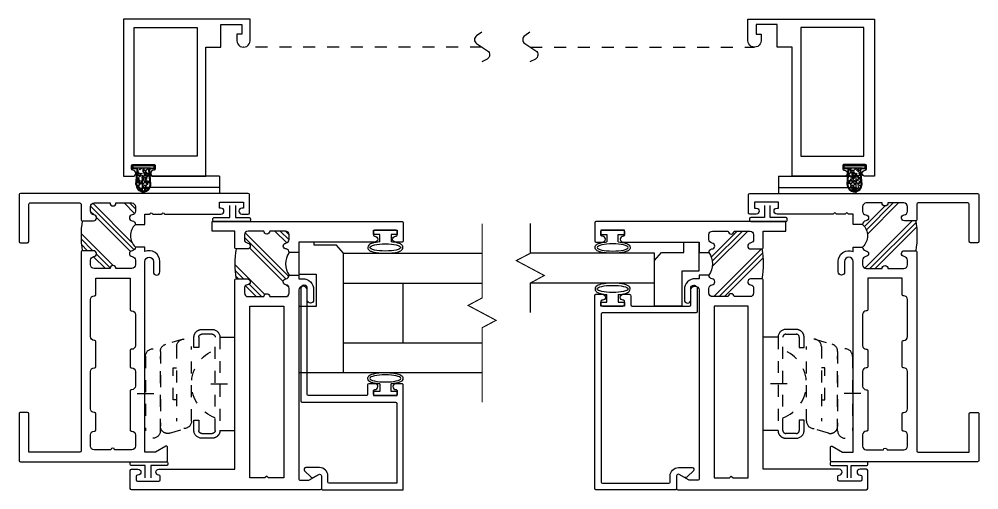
# Model space of a CAD drawing. Extents: x 55.6 to 139.8, y -18.8 to 45.3.
# Drawn here: x 77.89 to 85.95, y 29.39 to 33.34 of the extents above; entities that cross this region are included whole.
import ezdxf

# ---------------------------------------------------------------- set-up
doc = ezdxf.new("R2010")
doc.units = 0
doc.header["$LTSCALE"] = 0.25
doc.header["$MEASUREMENT"] = 0
doc.linetypes.add('HIDDEN', pattern=[0.375, 0.25, -0.125])
doc.layers.get('0').update_dxf_attribs({"linetype": 'CONTINUOUS'})
for name, color, linetype in [('FRAME', 1, 'CONTINUOUS'), ('GLASS', 7, 'CONTINUOUS'), ('HARDWARE', 7, 'CONTINUOUS'), ('MAGNET', 3, 'CONTINUOUS'), ('MISC', 7, 'CONTINUOUS'), ('SCREEN', 92, 'CONTINUOUS'), ('TEXT', 7, 'CONTINUOUS'), ('VENT', 5, 'CONTINUOUS'), ('YK_GLASS_STOP', 5, 'CONTINUOUS')]:
    doc.layers.add(name, color=color, linetype=linetype)

# ---------------------------------------------------------------- blocks, each defined once
blk = doc.blocks.new('05P19-BLOCK-OG')
h = blk.add_hatch()
h.set_pattern_fill('PLAST', angle=45, style=0)
h.set_pattern_definition([(45, (0, 0), (-0.1767766952966369, 0.1767766952966369), []), (45, (-0.02209708691207961, 0.02209708691207961), (-0.1767766952966369, 0.1767766952966369), []), (45, (-0.04419417382415922, 0.04419417382415922), (-0.1767766952966369, 0.1767766952966369), [])])
h.paths.add_polyline_path([(0.006500000000002615, 1.119999999999997, -1), (0.006500000000002615, 1.169999999999998), (0.006499999999999062, 1.301999999999996, 0.4142135623730951), (-0.02449999999999974, 1.333000000000002), (-0.06282235637171851, 1.333000000000002, 0.3831100821435137), (-0.09364390909450426, 1.305321428571432, -0.9477161429389733), (-0.1434999999999995, 1.307999999999996), (-0.1434999999999995, 1.402999999999995, 0.08116490880306991), (-0.3934999999999995, 1.402999999999995), (-0.3935000000000031, 1.307999999999996, -0.9477161429388881), (-0.4433560909054926, 1.305321428571428, 0.383110082143552), (-0.4741776436282805, 1.333000000000002), (-0.5124999999999993, 1.333000000000002, 0.414213562373112), (-0.5435000000000016, 1.301999999999996), (-0.5435000000000016, 1.169999999999998, -1), (-0.5435000000000016, 1.119999999999997), (-0.5435000000000052, 0.9879999999999995, 0.4142135623730697), (-0.5124999999999993, 0.9570000000000007), (-0.4741776436282805, 0.9569999999999972, 0.3831100821435728), (-0.4433560909054714, 0.9846785714285693, -0.898026510133856), (-0.3936439090945107, 0.9846785714285708, 0.009247422742496176), (-0.3934999999999995, 0.9835410560201723, 0.3725428218125842), (-0.3628223563717016, 0.9569999999999972, -0.4362749181193996), (-0.1741776436283076, 0.9569999999999972, 0.3831100821436014), (-0.1433560909054956, 0.9846785714285695, -0.8980265101344621), (-0.0936439090945278, 0.9846785714285708, 0.3831100821435797), (-0.06282235637171851, 0.9570000000000007), (-0.0245000000000033, 0.9570000000000007, 0.414213562373095), (0.006499999999995509, 0.9879999999999995)])
for points in [[(-0.3934999999999995, 0.9835410560201723, -0.009247422742496176), (-0.3936439090945107, 0.9846785714285708, 0.8980265101338284), (-0.4433560909054712, 0.9846785714285708, -0.3831100821435873), (-0.4741776436282805, 0.9569999999999972), (-0.5124999999999993, 0.9570000000000007, -0.4142135623730697), (-0.5435000000000052, 0.9879999999999995), (-0.5435000000000016, 1.119999999999997, 0.9999999999999999), (-0.5435000000000016, 1.169999999999998), (-0.5435000000000016, 1.301999999999996, -0.414213562373112), (-0.5124999999999993, 1.333000000000002), (-0.4741776436282805, 1.333000000000002, -0.383110082143552), (-0.4433560909054926, 1.305321428571428, 0.9477161429388876), (-0.3935000000000031, 1.307999999999996), (-0.3934999999999995, 1.402999999999995, 0.414213562373095), (-0.4035000000000011, 1.413), (-2.073499999999999, 1.413, -0.414213562373147), (-2.083500000000004, 1.423000000000005), (-2.0835, 1.851999999999993), (-1.760500000000017, 1.851999999999993, 0.414213562373095), (-1.750500000000019, 1.861999999999991), (-1.750500000000019, 1.921999999999993, 0.414213562373095), (-1.760500000000017, 1.931999999999992), (-2.1535, 1.931999999999992, 0.414213562373095), (-2.163499999999998, 1.922000000000001), (-2.163499999999999, 0.6969999999999992, 0.414213562373095), (-2.153500000000001, 0.6870000000000012), (-2.042499999999997, 0.6869999999999976, 0.5773502691896818), (-2.033839745962155, 0.7019999999999982), (-2.083500000000001, 0.7880140831103262), (-2.083500000000001, 0.8769999999999989), (-0.4829229117880409, 0.8769999999999989, -0.9999999999999999), (-0.4829229117880409, 0.8060000000000009), (-0.5715738031341093, 0.8060000000000009, 0.9999999999999999), (-0.5715738031341093, 0.7520000000000024), (-0.4834999999999994, 0.7520000000000024, 0.5366750419289156), (-0.4005843802411153, 0.8769999999999953), (-0.3628223563717015, 0.8769999999999988), (-0.3628223563717015, 0.9569999999999972, -0.3831100821435872), (-0.3936439090945107, 0.9846785714285708)], [(-0.1434999999999995, 0.9835410560202007, 0.00924742274226656), (-0.1433560909054983, 0.9846785714285708, -0.383110082143587), (-0.1741776436283076, 0.9569999999999972), (-0.1741776436283076, 0.8769999999999988), (-0.08650000000001157, 0.8769999999999989), (-0.08650000000000446, 0.8378849659528314, 0.3178372451958593), (-0.08316666666667416, 0.8331709207449087, -0.7071067811862941), (-0.08316666666667061, 0.8143147399132538, 0.3178372451957417), (-0.08650000000000801, 0.8096006947053453), (-0.08650000000000801, 0.7378849659528299, 0.3178372451956331), (-0.08316666666667416, 0.7331709207449109, -0.7071067811862941), (-0.08316666666667061, 0.7143147399132559, 0.3178372451959373), (-0.08650000000000801, 0.7096006947053404), (-0.08649999999999736, 0.2389914200298442, 0.9999999999999999), (-0.0365000000000002, 0.2389914200298442), (-0.0365000000000002, 0.25), (0.01350000000000051, 0.25), (0.01350000000000051, 0.04999999999999716), (-0.0365000000000002, 0.05000000000000071), (-0.0365000000000002, 0.0640713322541302, 0.9999999999999999), (-0.08649999999999913, 0.0640713322541302), (-0.08650000000000091, 0.009999999999998016, 0.4142135623731472), (-0.07649999999999935, 0), (0.07649999999999935, 0, 0.414213562373069), (0.08650000000000269, 0.00999999999999801), (0.08650000000000091, 1.922000000000001, 0.414213562373095), (0.07649999999999935, 1.931999999999999), (-0.3164999999999942, 1.931999999999999, 0.414213562372965), (-0.3264999999999958, 1.922000000000001), (-0.3264999999999993, 1.861999999999998, 0.414213562373095), (-0.3164999999999942, 1.852), (-0.003499999999998948, 1.852, -0.414213562373199), (0.006500000000006166, 1.842000000000002), (0.006500000000002615, 1.422999999999998, -0.414213562373095), (-0.003499999999998951, 1.413), (-0.1335000000000015, 1.413, 0.414213562373095), (-0.1434999999999995, 1.402999999999995), (-0.1434999999999995, 1.307999999999996, 0.9477161429388934), (-0.0936439090945047, 1.305321428571428, -0.383110082143551), (-0.06282235637171851, 1.333000000000002), (-0.02449999999999974, 1.333000000000002, -0.414213562373095), (0.006499999999999062, 1.301999999999996), (0.006500000000002615, 1.169999999999998, 0.9999999999999997), (0.006500000000002615, 1.119999999999997), (0.006499999999995509, 0.9879999999999995, -0.414213562373095), (-0.0245000000000033, 0.9570000000000007), (-0.06282235637171851, 0.9570000000000007, -0.3831100821435794), (-0.0936439090945278, 0.9846785714285708, 0.8980265101338356), (-0.1433560909054918, 0.9846785714285708)]]:
    blk.add_lwpolyline(points, format="xyb")
blk.add_lwpolyline([(-1.3765, 0.9879999999999995, -0.414213562373095), (-1.407499999999999, 0.9570000000000007), (-1.528500000000001, 0.9570000000000007, -0.414213562373095), (-1.5595, 0.9879999999999995), (-1.5595, 0.9920000000000009, 0.4142135623730689), (-1.569499999999998, 1.001999999999999), (-1.8965, 1.001999999999999, 0.4142135623731211), (-1.906500000000001, 0.9919999999999973), (-1.906500000000001, 0.9879999999999995, -0.414213562373095), (-1.9375, 0.9570000000000007), (-2.032499999999999, 0.9569999999999972, -0.41421356237312), (-2.063500000000001, 0.9879999999999995), (-2.063500000000001, 1.131999999999998, 0.9999999999999999), (-2.063500000000001, 1.161999999999999), (-2.063499999999999, 1.301999999999996, -0.4142135623730923), (-2.032499999999999, 1.333000000000002), (-1.937500000000002, 1.333000000000002, -0.414213562373095), (-1.906500000000001, 1.301999999999996), (-1.906500000000001, 1.301999999999996), (-1.906500000000003, 1.298000000000005, 0.4142135623730945), (-1.896500000000003, 1.288), (-1.760499999999999, 1.288, 0.4142135623730955), (-1.750499999999999, 1.298000000000005), (-1.750500000000001, 1.301999999999996), (-1.750500000000001, 1.301999999999996, -0.4142135623730959), (-1.7195, 1.333000000000002), (-1.407500000000001, 1.333000000000002, -0.414213562373095), (-1.3765, 1.301999999999996), (-1.3765, 1.301999999999996), (-1.376500000000002, 1.297999999999998, 0.4142135623730976), (-1.366500000000002, 1.288), (-1.155499999999998, 1.288, 0.4142135623730924), (-1.145499999999998, 1.297999999999998), (-1.145499999999997, 1.301999999999996), (-1.145499999999997, 1.301999999999996, -0.414213562373095), (-1.114499999999998, 1.333000000000002), (-0.8024999999999967, 1.333000000000002, -0.4142135623730783), (-0.7714999999999961, 1.301999999999996), (-0.7714999999999979, 1.301999999999996), (-0.7714999999999961, 1.297999999999998, 0.4142135623730955), (-0.7614999999999963, 1.288), (-0.6234999999999999, 1.288), (-0.6234999999999999, 1.001999999999999), (-0.8885000000000005, 1.001999999999999, 0.414213562373069), (-0.8984999999999967, 0.9919999999999973), (-0.8984999999999985, 0.9879999999999995, -0.4142135623731034), (-0.9295000000000009, 0.9570000000000007), (-1.189500000000002, 0.9570000000000007, -0.414213562373095), (-1.220500000000003, 0.9879999999999995), (-1.220500000000001, 0.9919999999999973, 0.4142135623731472), (-1.230499999999999, 1.001999999999999), (-1.366500000000002, 1.001999999999999, 0.414213562373147), (-1.3765, 0.9919999999999973)], format="xyb", close=True)
at = {"color": 7}
for centre, radius, start, end in [((-0.2685000000000384, 0.6380355958714585), 0.7751100177289266, 80.71952999972237, 99.28047000027192), ((-0.2685000000000046, 0.869475561110952), 0.1286749171919361, 42.85912806963021, 137.1408719303697)]:
    blk.add_arc(centre, radius, start, end, dxfattribs=at)
blk = doc.blocks.new('05P11-Z-BAR')
h = blk.add_hatch()
h.set_pattern_fill('PLAST', angle=45, style=0)
h.set_pattern_definition([(45, (-0.3846097068984409, -1.398661897411557e-07), (-0.1767766952966369, 0.1767766952966369), []), (45, (-0.4067067938105207, 0.02209694704589005), (-0.1767766952966369, 0.1767766952966369), []), (45, (-0.4288038807226, 0.04419403395796961), (-0.1767766952966369, 0.1767766952966369), [])])
h.paths.add_polyline_path([(0.006500012155301604, 1.119999860133819, -0.4142135623730743), (-0.01849998784469875, 1.144999860133807, -0.4142135623730742), (0.006500012155301604, 1.169999860133802), (0.006500012155301604, 1.301999860133803, 0.4142135623730952), (-0.02449998784470075, 1.332999860133806), (-0.06282234421639288, 1.332999860133806, 0.3831100821436012), (-0.09364389693920794, 1.305321288705233, -0.9477161429388272), (-0.1434999878446988, 1.307999860133805), (-0.1434999878446988, 1.402999860133806, 0.08732874840429862), (-0.3934999878446988, 1.402999860133806), (-0.3934999878446988, 1.307999860133804, -1), (-0.4434999878446995, 1.307999860133808, 0.3529846201391642), (-0.4733297908957237, 1.332999860133806), (-0.5124999878446985, 1.332999860133806, 0.4142135623730613), (-0.5434999878446973, 1.301999860133804), (-0.5434999878446973, 1.169999860133792, -0.4142135623730532), (-0.5184999878446952, 1.144999860133804, -0.4142135623730535), (-0.5434999878446973, 1.119999860133805), (-0.5434999878446956, 0.9879998601338011, 0.4142135623730853), (-0.5124999878446954, 0.9569998601338012), (-0.4741776314730153, 0.9569998601338008, 0.3831100821436243), (-0.4433560787501896, 0.9846784315623762, -0.8980265101338073), (-0.3936438969391802, 0.9846784315623749, 0.3831100821435955), (-0.3628223442163705, 0.9569998601338012, -0.3255772967541123), (-0.174499987844698, 0.9569998601338008, 0.3636339569096083), (-0.1434999878446988, 0.9819998601337991, -0.9477161429388691), (-0.09364389693920705, 0.9846784315623749, 0.3831100821436257), (-0.06282234421640132, 0.9569998601338012), (-0.02449998784469898, 0.9569998601338012, 0.4142135623730952), (0.006500012155301604, 0.9879998601338018)])
blk.add_line((-0.08650000000003644, 0.8769999999999882), (-0.08650000000003644, 0.8769999999999882))
for points in [[(-2.163499999999992, 2.279999999999987, -0.4142135623730951), (-2.153500000000002, 2.289999999999992), (-2.00050000000001, 2.289999999999992, -0.414213562373095), (-1.990500000000005, 2.279999999999987), (-1.990500000000019, 2.225999999999985, -0.9999999999999999), (-2.040500000000002, 2.225999999999985), (-2.040500000000002, 2.22999999999999, 0.414213562373095), (-2.050500000000007, 2.239999999999995), (-2.080500000000008, 2.239999999999995, 0.414213562373095), (-2.090500000000013, 2.22999999999999), (-2.090500000000013, 2.049999999999983, 0.4142135623730949), (-2.080500000000008, 2.039999999999992), (-2.050500000000007, 2.039999999999992, 0.414213562373095), (-2.040500000000002, 2.049999999999983), (-2.040500000000002, 2.050999999999988, -0.9999999999999999), (-1.990500000000005, 2.050999999999988), (-1.990500000000019, 1.412999999999968), (-0.4034999999999953, 1.412999999999968, -0.414213562373095), (-0.393499999999996, 1.402999999999985), (-0.3935000000012612, 1.306458842872245, -0.8888336095938596), (-0.4431522135836654, 1.305951034930174, 0.3772582045381307), (-0.4738993975682249, 1.33299999999997), (-0.5124999999999962, 1.33299999999997, 0.414213562373095), (-0.5434999999999879, 1.301999999999978), (-0.5435000000000021, 1.169999999999973, -0.9999999999999999), (-0.5435000000000021, 1.119999999999549), (-0.5434999999999879, 0.9879999999999707, 0.414213562373095), (-0.5124999999999962, 0.9569999999999648), (-0.4741776164002478, 0.9569999999999648, 0.3831087811484064), (-0.4433560787501905, 0.9846784315623718, -0.8980265101338769), (-0.3936438969391807, 0.9846784315623744, 0.3831100821435925), (-0.3628223442163709, 0.9569998601338008), (-0.3628223442163634, 0.8769999999999745), (-0.3934999999998494, 0.8769999999999851), (-0.393499999999726, 0.8420000000002545, -0.414213562374017), (-0.4834999999997152, 0.7519999999999811), (-0.571499999999979, 0.7519999999999811, -0.9999999999999999), (-0.571499999999979, 0.8059999999999832), (-0.4859999999997129, 0.8059999999999832, 0.8591549295774696), (-0.4859999999996987, 0.8769999999999776), (-2.073500000000017, 0.8769999999999811, 0.4142135623730951), (-2.083500000000008, 0.866999999999976), (-2.083500000000008, 0.7970333209967748, 0.1316524975873933), (-2.082160254037852, 0.7920333209967794), (-2.03450961894324, 0.7094999999999914, -0.5773534625289464), (-2.047500143700653, 0.6870000000006797), (-2.153500000000002, 0.6869999999999834, -0.414213562373095), (-2.163500000000007, 0.6969999999999885), (-2.163500000000007, 2.280000021861284)], [(-0.02450000000001085, 0.956999999999979, 0.414213562373095), (0.006499999999995065, 0.9879999999999707), (0.006499999999995065, 1.12000000000151, -0.9999999999999997), (0.006499999999995065, 1.169999999999973), (0.006499999999995065, 1.301999999999978, 0.414213562373095), (-0.02450000000001085, 1.332999999999984), (-0.06282235637103684, 1.332999999999984, 0.38311008214375), (-0.09364390909385012, 1.305321428571403, -0.9477161429392208), (-0.1434999999999964, 1.307999999999992), (-0.143499999999996, 1.402999999999984, -0.414213562373095), (-0.1334999999999966, 1.412999999999983), (0.006499999999995509, 1.412999999999997), (0.006499999999995509, 1.602999999999994), (0.0864999999999938, 1.602999999999994), (0.08650000000000801, 0.01000000000000512, -0.414213562373095), (0.0765000000000029, 0), (-0.0765000000000029, 0, -0.414213562373095), (-0.0864999999999938, 0.01000000000000512), (-0.0864999999999938, 0.06399999999999295, -0.9999999999999999), (-0.03650000000001086, 0.06399999999999295), (-0.03650000000001086, 0.06000000000000227, 0.414213562373095), (-0.02650000000000574, 0.04999999999999716), (0.003499999999995396, 0.04999999999999716, 0.414213562373095), (0.01350000000000051, 0.06000000000000227), (0.01350000000000051, 0.2399999999999949, 0.414213562373095), (0.003499999999995396, 0.25), (-0.02650000000000574, 0.25, 0.414213562373095), (-0.03650000000001086, 0.2399999999999949), (-0.03650000000001086, 0.2390000000000043, -0.9999999999999999), (-0.0864999999999938, 0.2390000000000043), (-0.08650000000003644, 0.8769999999999882), (-0.1744999878447051, 0.8769999999999742), (-0.1744999878446976, 0.9569998601338012, 0.3636339569096084), (-0.1434999878446988, 0.9819998601338, -0.9477161429388556), (-0.09364389693920705, 0.9846784315623751, 0.3831100821435591), (-0.06282234421640887, 0.9569998601338017), (-0.02449998784469898, 0.9569998601338014)]]:
    blk.add_lwpolyline(points, format="xyb")
blk.add_lwpolyline([(-2.063499999999998, 1.160499999999971), (-2.063499999999998, 1.287999999999982), (-0.6234999999999999, 1.287999999999968), (-0.6234999999999999, 1.001999999999967), (-2.063499999999998, 1.001999999999981), (-2.063499999999998, 1.129499999999965), (-2.048499999999998, 1.144999999999968)], close=True)
at = {"color": 7}
for centre, radius, start, end in [((-0.2685000000000084, 0.6380355958717443), 0.7751100177289135, 80.71952999972298, 99.28047000039282), ((-0.2686611660305345, 0.8277217441759068), 0.1599348578108211, 53.93185351632605, 126.0681464836738)]:
    blk.add_arc(centre, radius, start, end, dxfattribs=at)
blk = doc.blocks.new('05P05-.25in_GLASS_STOP')
for p, q in [((-0.5884999999999732, 0.2500000000001179), (-0.6234999999999555, 0.2500000000001179)), ((-0.6234999999999555, 0.2500000000001179), (-0.6234999999999555, 0.05000000000011862)), ((-0.5884999999999732, 0.1975000000001124), (-0.5884999999999732, 0.2500000000001179)), ((-0.02150000000005992, 0.1975000000001124), (-0.02150000000005992, 0.2500000000001179)), ((-0.02150000000005992, 0.2500000000001179), (0.01349999999992246, 0.2500000000001179)), ((0.01349999999992246, 0.2500000000001179), (0.01349999999992246, 0.05000000000011862)), ((-0.5258537792499054, 0.1975000000001123), (-0.5884999999999732, 0.1975000000001124)), ((-0.08414622075012768, 0.1975000000001123), (-0.02150000000005992, 0.1975000000001124)), ((-0.5884999999999732, 0.05000000000011862), (-0.5884999999999732, 0.1025000000001206)), ((-0.5884999999999732, 0.1025000000001206), (-0.5258264626035033, 0.1025000000001206)), ((-0.02150000000005992, 0.1025000000001206), (-0.08417353739652977, 0.1025000000001206)), ((-0.02150000000005992, 0.05000000000011862), (-0.02150000000005992, 0.1025000000001206)), ((-0.6234999999999555, 0.05000000000011862), (-0.5884999999999732, 0.05000000000011862)), ((0.01349999999992246, 0.05000000000011862), (-0.02150000000005992, 0.05000000000011862))]:
    blk.add_line(p, q)
blk.add_lwpolyline([(-2.0475, 0.6320000000000006, 0.4142135623731117), (-1.977500000000001, 0.7020000000000061), (-1.977500000000008, 0.8170000000000045, 0.6681786381312159), (-2.003106601724023, 0.8276066017115838), (-2.05268078054102, 0.7780324228364738, 0.3394542586999595), (-2.056653746095606, 0.7478547533171714), (-2.034509618943236, 0.709500000000001, -0.5773502691896181), (-2.047500000000002, 0.6870000000000003), (-2.153499999999999, 0.6869999999999985, 0.4142135623730951), (-2.163499999999999, 0.6769999999999987), (-2.163499999999952, 0.01000000000008505, 0.414213562373069), (-2.153499999999953, 8.615330671091215e-14), (-0.5334999999999525, 1.20570220474292e-13, 0.4142135623731211), (-0.5234999999999527, 0.01000000000012125), (-0.5234999999999562, 0.0641000000001195, 0.4142135623730951), (-0.548399999999955, 0.08900000000012187), (-0.5485999999999546, 0.08900000000012187, 0.4142135623731003), (-0.5734999999999538, 0.0641000000001195), (-0.5734999999999543, 0.0600000000001184, -0.4142135623730951), (-0.583499999999954, 0.05000000000011684), (-0.6084999999999535, 0.05000000000011684, -0.4142135623730864), (-0.6234999999999536, 0.06500000000011741), (-0.6234999999999569, 0.2350000000001191, -0.414213562373082), (-0.608499999999957, 0.2500000000001197), (-0.5834999999999575, 0.2500000000001197, -0.4142135623730431), (-0.5734999999999595, 0.2400000000001217), (-0.5734999999999586, 0.2389000000001207, 0.4142135623730951), (-0.548599999999958, 0.2140000000001219), (-0.5483999999999585, 0.2140000000001219, 0.4142135623731107), (-0.5234999999999601, 0.2389000000001207), (-0.5234999999999597, 0.2880000000001199, 0.4142135623730951), (-0.5384999999999602, 0.3030000000001205), (-0.6134999999999577, 0.3030000000001178, -0.414213562373108), (-0.623499999999958, 0.3130000000001176), (-0.6234999999999673, 0.7950000000001187, -0.4142135623730951), (-0.6134999999999675, 0.8050000000001185), (-0.4743999999999982, 0.8050000000001184, 0.4142135623730951), (-0.4474999999999982, 0.8319000000001188), (-0.4474999999999982, 0.8331000000001186, 0.4142135623730964), (-0.4743999999999982, 0.860000000000119), (-0.6684999999999686, 0.8600000000001182, 0.4142135623730951), (-0.6784999999999684, 0.8500000000001184), (-0.6784999999999534, 0.06500000000011563, -0.4142135623730951), (-0.6884999999999531, 0.05500000000011585), (-2.098499999999957, 0.05500000000008143, -0.414213562373069), (-2.108499999999957, 0.06499999999999684), (-2.108499999999996, 0.6220000000000008, -0.4142135623730951), (-2.098499999999996, 0.6320000000000006)], format="xyb", close=True)
at = {"extrusion": (0, 0, -1)}
blk.add_ellipse((-0.4789291316869005, 0.1500000000001164), major_axis=(0, 0.1291417834930815), ratio=0.2323028162423295, dxfattribs=at)
blk.add_ellipse((-0.1310708683131325, 0.1500000000001164), major_axis=(0, 0.1291417834930815), ratio=0.2323028162423295)
for points in [[(-0.5258537792499055, 0.1975000000001123), (-0.5239381905453989, 0.2192619323687833), (-0.5206848080422598, 0.2391379696677345), (-0.5122014389201938, 0.26906933263559), (-0.5082158103586146, 0.2801243945859221), (-0.49453389650479, 0.293754654219582), (-0.4873865521171773, 0.2980894733958687), (-0.4789291316869005, 0.2980894733958687), (-0.4681546555212844, 0.2980894733958687), (-0.4601808542613049, 0.2915249131502776), (-0.4506441997096149, 0.2792864122120623), (-0.447491618645331, 0.272415250409311), (-0.4373168951899025, 0.243753269355852), (-0.4327879288062643, 0.214756435282527), (-0.4282232713158544, 0.1361969476710374), (-0.4315394023967762, 0.08512002492522568), (-0.4442252202239687, 0.03441686393306707), (-0.4483353178571938, 0.02177428309818288), (-0.4644050357458018, 0.004813679648053321), (-0.4781911956679136, -0.0004377570689457246), (-0.4994470389754377, 0.008139219907816488), (-0.5041752501289367, 0.01589043658388003), (-0.5123091614569765, 0.03183721654219668), (-0.5153853805516383, 0.04115887258296914), (-0.521564316548105, 0.06650385090228257), (-0.5241826887724336, 0.08384627548553789), (-0.5258264626035033, 0.1025000000001205)], [(-0.08414622075012756, 0.1975000000001123), (-0.08606180945463415, 0.2192619323687833), (-0.08931519195777327, 0.2391379696677345), (-0.09779856107983931, 0.26906933263559), (-0.1017841896414184, 0.2801243945859221), (-0.1154661034952431, 0.293754654219582), (-0.1226134478828558, 0.2980894733958687), (-0.1310708683131325, 0.2980894733958687), (-0.1418453444787486, 0.2980894733958687), (-0.1498191457387282, 0.2915249131502776), (-0.1593558002904181, 0.2792864122120623), (-0.162508381354702, 0.272415250409311), (-0.1726831048101305, 0.243753269355852), (-0.1772120711937688, 0.214756435282527), (-0.1817767286841787, 0.1361969476710374), (-0.1784605976032569, 0.08512002492522568), (-0.1657747797760644, 0.03441686393306707), (-0.1616646821428392, 0.02177428309818288), (-0.1455949642542312, 0.004813679648053321), (-0.1318088043321194, -0.0004377570689457246), (-0.1105529610245953, 0.008139219907816488), (-0.1058247498710964, 0.01589043658388003), (-0.0976908385430566, 0.03183721654219668), (-0.09461461944839478, 0.04115887258296914), (-0.0884356834519281, 0.06650385090228257), (-0.0858173112275995, 0.08384627548553789), (-0.08417353739652977, 0.1025000000001205)]]:
    blk.add_open_spline(points, degree=3, knots=[5.075676406543776, 5.075676406543776, 5.075676406543776, 5.075676406543776, 5.596594853853209, 5.596594853853209, 6.055763188068042, 6.055763188068042, 6.283185307179586, 6.283185307179586, 6.283185307179586, 6.57291362589119, 6.57291362589119, 6.862641944602795, 6.862641944602795, 7.608886423721328, 7.608886423721328, 8.676450748970272, 8.676450748970272, 9.184339566121352, 9.184339566121352, 9.518241711648844, 9.518241711648844, 9.852143857176337, 9.852143857176337, 10.18604600270383, 10.18604600270383, 10.63143584422233, 10.63143584422233, 10.63143584422233, 10.63143584422233])
blk = doc.blocks.new('4-BAR_HINGE')
for p, q in [((0.2475999999999843, -1.119240267752012), (0.1225000000000094, -1.119240267752012)), ((0.2475999999999843, -1.901240267752009), (0.1225000000000094, -1.901240267752009))]:
    blk.add_line(p, q)
at = {"linetype": 'HIDDEN', "ltscale": 0.75}
for p, q in [((0.2475999999999843, -1.119240267752012), (0.2475999999999843, -1.901240267752012)), ((0.2875999999999834, -1.901240267752016), (0.2875999999999834, -1.119240267752019)), ((0.400599999999983, -1.054240267752014), (0.312599999999982, -1.054240267752011)), ((0.3125999999999856, -1.094240267752021), (0.4005999999999794, -1.094240267752021)), ((0.4255999999999815, -1.119240267752019), (0.4255999999999851, -1.204240267752017)), ((0.4655999999999878, -1.204240267752013), (0.4655999999999842, -1.119240267752016)), ((0.4255999999999851, -1.204240267752017), (0.4655999999999878, -1.204240267752013)), ((0.4856939637455078, -1.822740267752017), (0.4856939637455078, -1.197740267752017)), ((0.5561197281526482, -1.135744846481067), (0.700893794197583, -1.1784500173728)), ((0.6106939637455078, -1.197740267752017), (0.6106939637455078, -1.822740267752017)), ((0.7475999999999843, -1.23853412391556), (0.7475999999999843, -1.864192989564973)), ((0.7475999999999843, -1.903740267752013), (0.7475999999999843, -1.278740267752013)), ((0.8725999999999843, -1.278740267752013), (0.8725999999999843, -1.903740267752013)), ((0.640723439938153, -1.376546750686487), (0.6106939637455078, -1.376546750686487)), ((0.640723439938153, -1.643933784817548), (0.640723439938153, -1.376546750686487)), ((0.6106939637455078, -1.643933784817548), (0.640723439938153, -1.643933784817548)), ((0.4655999999999807, -1.816240267752011), (0.4255999999999851, -1.816240267752011)), ((0.4255999999999851, -1.816240267752011), (0.4255999999999851, -1.901240267752016)), ((0.4655999999999842, -1.901240267752012), (0.4655999999999807, -1.816240267752011)), ((0.4005999999999865, -1.926240267752018), (0.3125999999999856, -1.926240267752014)), ((0.6701371524157622, -1.924233811882683), (0.5261870349446731, -1.881237661580759)), ((0.3125999999999856, -1.966240267752013), (0.4005999999999865, -1.96624026775201))]:
    blk.add_line(p, q, dxfattribs=at)
at = {"linetype": 'Continuous'}
for p, q in [((0.3241550291959463, -1.510240267752014), (0.1831148004168881, -1.510240267752014)), ((0.9431201143895116, -1.591240267752013), (0.802079885610457, -1.591240267752013))]:
    blk.add_line(p, q, dxfattribs=at)
at = {"linetype": 'HIDDEN', "ltscale": 0.75}
for centre, radius, start, end in [((0.3125999999999856, -1.119240267752012), 0.06500000000000128, 90.00000000000325, 180), ((0.3125999999999856, -1.119240267752023), 0.02500000000000213, 90, 179.9999999999919), ((0.400599999999983, -1.119240267752012), 0.06500000000000128, 359.9999999999968, 90), ((0.4005999999999794, -1.119240267752019), 0.02499999999999858, 0, 90), ((0.5481939637455078, -1.197740267752017), 0.0625, 0, 180), ((0.6855999999999831, -1.23853412391556), 0.06200000000000241, 0, 75.71921055997257), ((0.1811789483949724, -1.510240267752014), 0.3045150153505384, 290.4553410060033, 69.54465899399665), ((0.8100999999999843, -1.278740267752013), 0.0625, 0, 180), ((0.5481939637455078, -1.822740267752017), 0.0625, 180, 0), ((0.312599999999982, -1.901240267752016), 0.06499999999999773, 179.9999999999968, 270.0000000000032), ((0.3125999999999856, -1.901240267752016), 0.02499999999999858, 180, 270), ((0.4005999999999865, -1.901240267752012), 0.06499999999999773, 270, 0), ((0.400599999999983, -1.901240267752019), 0.02500000000000213, 270.0000000000081, 8.142219984546603e-12), ((0.6855999999999867, -1.864192989564973), 0.06199999999999761, 255.5579444636939, 0), ((0.8100999999999843, -1.903740267752013), 0.0625, 180, 0)]:
    blk.add_arc(centre, radius, start, end, dxfattribs=at)
blk = doc.blocks.new('Screen Break Line')
at = {"layer": 'SCREEN'}
blk.add_lwpolyline([(0.1267672425076292, -0.002743002690042573), (0.0966503198508839, -0.04638059856228338, -0.5305913477462466), (0.03040808314428389, -0.04578868895731247), (-0.03040808314428389, 0.04578868895731247, 0.5672288515942128), (-0.09899510331010575, 0.0425370605804325), (-0.1232327574923708, -0.002743002690042573)], format="xyb", dxfattribs=at)
blk = doc.blocks.new('05P09-1in_GLASS_STOP')
for p, q in [((-1.338499999999972, 0.2499999999999649), (-1.373499999999954, 0.2499999999999649)), ((-1.373499999999954, 0.2499999999999649), (-1.373499999999954, 0.04999999999996563)), ((-1.338499999999972, 0.1974999999999594), (-1.338499999999972, 0.2499999999999649)), ((-0.02150000000005881, 0.1974999999999594), (-0.02150000000005881, 0.2499999999999649)), ((-0.02150000000005881, 0.2499999999999649), (0.01349999999992357, 0.2499999999999649)), ((0.01349999999992357, 0.2499999999999649), (0.01349999999992357, 0.04999999999996563)), ((-1.275853779249904, 0.1974999999999593), (-1.338499999999972, 0.1974999999999594)), ((-0.08414622075012657, 0.1974999999999593), (-0.02150000000005881, 0.1974999999999594)), ((-1.338499999999972, 0.04999999999996563), (-1.338499999999972, 0.1024999999999676)), ((-1.338499999999972, 0.1024999999999676), (-1.275826462603502, 0.1024999999999676)), ((-0.02150000000005881, 0.1024999999999676), (-0.08417353739652866, 0.1024999999999676)), ((-0.02150000000005881, 0.04999999999996563), (-0.02150000000005881, 0.1024999999999676)), ((-1.373499999999954, 0.04999999999996563), (-1.338499999999972, 0.04999999999996563)), ((0.01349999999992357, 0.04999999999996563), (-0.02150000000005881, 0.04999999999996563))]:
    blk.add_line(p, q)
blk.add_lwpolyline([(-2.034509618943189, 0.709499999999962, -0.5773502691896282), (-2.047499999999956, 0.6869999999999622), (-2.153499999999957, 0.6869999999999586, 0.414213562373095), (-2.163499999999956, 0.6769999999999589), (-2.163499999999952, -4.074843838788075e-14), (-1.283499999999953, -3.430263807677984e-14, 0.414213562373095), (-1.273499999999953, 0.009999999999965483), (-1.273499999999953, 0.06249999999996569, 0.414213562373095), (-1.298499999999954, 0.08749999999996562, 0.4353107658766602), (-1.323436142935254, 0.06071428571425298, -0.4353107658766482), (-1.333410600109447, 0.04999999999996331), (-1.363499999999954, 0.04999999999996465, -0.414213562373095), (-1.373499999999954, 0.05999999999996444), (-1.373499999999955, 0.2399999999999662, -0.414213562373069), (-1.363499999999955, 0.2499999999999662), (-1.333410600109449, 0.2499999999999673, -0.4353107658766483), (-1.323436142935256, 0.2392857142856776, 0.4353107658766491), (-1.298499999999954, 0.2124999999999652, 0.4142135623730846), (-1.273499999999955, 0.2374999999999657), (-1.273499999999956, 0.289999999999966, 0.414213562373095), (-1.283499999999956, 0.2999999999999657), (-1.363499999999955, 0.2999999999999642, -0.414213562373095), (-1.373499999999955, 0.3099999999999637), (-1.373499999999959, 0.794999999999965, -0.414213562373095), (-1.363499999999959, 0.804999999999965), (-0.4744999999999564, 0.8049999999999712, 0.414213562373095), (-0.4474999999999567, 0.8319999999999715), (-0.4474999999999567, 0.832999999999971, 0.4142135623730854), (-0.4744999999999568, 0.85999999999997), (-1.418499999999959, 0.8599999999999642, 0.414213562373095), (-1.428499999999958, 0.8499999999999642), (-1.428499999999953, 0.06499999999996213, -0.414213562373095), (-1.438499999999952, 0.05499999999996234), (-2.108499999999953, 0.05499999999995939), (-2.108499999999957, 0.6219999999999614, -0.414213562373095), (-2.098499999999957, 0.6319999999999611), (-2.047499999999955, 0.6319999999999616, 0.4142135623730913), (-1.977499999999956, 0.7019999999999622), (-1.977499999999958, 0.8169999999999606, 0.6681786379192891), (-2.003106601717757, 0.827606601717759), (-2.058106601631872, 0.7726066018036458, 0.3394542582338879), (-2.060490380987773, 0.7545000001151775)], format="xyb", close=True)
at = {"extrusion": (0, 0, -1)}
blk.add_ellipse((-1.2289291316869, 0.1499999999999634), major_axis=(0, 0.1291417834930815), ratio=0.2323028162423295, dxfattribs=at)
blk.add_ellipse((-0.1310708683131314, 0.1499999999999634), major_axis=(0, 0.1291417834930815), ratio=0.2323028162423295)
for points in [[(-1.275853779249904, 0.1974999999999593), (-1.273938190545398, 0.2192619323686303), (-1.270684808042259, 0.2391379696675815), (-1.262201438920193, 0.269069332635437), (-1.258215810358613, 0.2801243945857691), (-1.244533896504789, 0.293754654219429), (-1.237386552117176, 0.2980894733957157), (-1.2289291316869, 0.2980894733957157), (-1.218154655521283, 0.2980894733957157), (-1.210180854261304, 0.2915249131501246), (-1.200644199709614, 0.2792864122119093), (-1.19749161864533, 0.272415250409158), (-1.187316895189901, 0.243753269355699), (-1.182787928806263, 0.214756435282374), (-1.178223271315853, 0.1361969476708844), (-1.181539402396775, 0.08512002492507269), (-1.194225220223968, 0.03441686393291407), (-1.198335317857193, 0.0217742830980299), (-1.214405035745801, 0.004813679647900332), (-1.228191195667913, -0.0004377570690987098), (-1.249447038975437, 0.008139219907663503), (-1.254175250128936, 0.01589043658372705), (-1.262309161456975, 0.03183721654204369), (-1.265385380551637, 0.04115887258281616), (-1.271564316548104, 0.06650385090212958), (-1.274182688772433, 0.0838462754853849), (-1.275826462603502, 0.1024999999999675)], [(-0.08414622075012645, 0.1974999999999593), (-0.08606180945463304, 0.2192619323686303), (-0.08931519195777216, 0.2391379696675815), (-0.0977985610798382, 0.269069332635437), (-0.1017841896414173, 0.2801243945857691), (-0.115466103495242, 0.293754654219429), (-0.1226134478828547, 0.2980894733957157), (-0.1310708683131314, 0.2980894733957157), (-0.1418453444787475, 0.2980894733957157), (-0.149819145738727, 0.2915249131501246), (-0.159355800290417, 0.2792864122119093), (-0.1625083813547009, 0.272415250409158), (-0.1726831048101294, 0.243753269355699), (-0.1772120711937677, 0.214756435282374), (-0.1817767286841776, 0.1361969476708844), (-0.1784605976032558, 0.08512002492507269), (-0.1657747797760634, 0.03441686393291407), (-0.1616646821428381, 0.0217742830980299), (-0.1455949642542301, 0.004813679647900332), (-0.1318088043321184, -0.0004377570690987098), (-0.1105529610245942, 0.008139219907663503), (-0.1058247498710952, 0.01589043658372705), (-0.09769083854305549, 0.03183721654204369), (-0.09461461944839367, 0.04115887258281616), (-0.08843568345192698, 0.06650385090212958), (-0.08581731122759839, 0.0838462754853849), (-0.08417353739652866, 0.1024999999999675)]]:
    blk.add_open_spline(points, degree=3, knots=[5.075676406543776, 5.075676406543776, 5.075676406543776, 5.075676406543776, 5.596594853853209, 5.596594853853209, 6.055763188068042, 6.055763188068042, 6.283185307179586, 6.283185307179586, 6.283185307179586, 6.57291362589119, 6.57291362589119, 6.862641944602795, 6.862641944602795, 7.608886423721328, 7.608886423721328, 8.676450748970272, 8.676450748970272, 9.184339566121352, 9.184339566121352, 9.518241711648844, 9.518241711648844, 9.852143857176337, 9.852143857176337, 10.18604600270383, 10.18604600270383, 10.63143584422233, 10.63143584422233, 10.63143584422233, 10.63143584422233])
blk = doc.blocks.new('A$C3E2104E7')
at = {"layer": 'SCREEN'}
blk.add_lwpolyline([(0.02490016478563462, 0.1033195725520102), (0.02510016478564125, 0.1033195725520102, -0.414213562373095), (0.05000016478564362, 0.07841957255200782), (0.05000016478564362, 0.07731957255199973, 0.4142135623730949), (0.06000016478563452, 0.06731957255200882), (0.09000016478560724, 0.06731957255200882, 0.414213562373095), (0.100000164785655, 0.07731957255199973), (0.100000164785655, 0.2573195725520065, 0.414213562373095), (0.09000016478560724, 0.2673195725519975), (0.06000016478563452, 0.2673195725519975, 0.414213562373095), (0.05000016478564362, 0.2573195725520065), (0.05000016478564362, 0.2532195725520126, -0.4142135623730951), (0.02510016478564125, 0.2283195725520102), (0.02490016478563462, 0.2283195725520102, -0.4142135623730949), (1.647856322506414e-07, 0.2532195725520126), (1.647856322506414e-07, 0.6904999818689532), (1.082515027650786, 0.6904999818689532), (1.082515027650786, 0.8174999818689628), (1.272515027650783, 0.8174999818689628), (1.272515027650783, 0.9924999818689457), (1.192515027650785, 0.9924999818689457), (1.192515027650785, 0.9524999818689537), (1.137515027650792, 0.9524999818689821, -1.00000000000013), (1.137515027650792, 1.062499981868967), (1.317515027650785, 1.062499981868967), (1.317515027650785, -1.81310326752282e-08), (1.647856322506414e-07, -1.81310326752282e-08), (1.647856322506414e-07, 0.07841957255200782, -0.414213562373095)], format="xyb", close=True, dxfattribs=at)
blk.add_lwpolyline([(1.247515027650699, 0.08999998186891389), (1.247515027650699, 0.6174999818689173), (0.1700001647855416, 0.6174999818689173), (0.1700001647855416, 0.08999998186888547)], close=True, dxfattribs=at)
blk = doc.blocks.new('A$C4B057A47')
at = {"layer": 'MAGNET'}
for p, q in [((1.495754275993022e-07, 0.1440000135831312), (1.495754275993022e-07, 1.358312928800842e-08)), ((1.495754275993022e-07, 0.1440000135831312), (0.6500001495754262, 0.1440000135831312)), ((0.6500001495754262, 0.1440000135831312), (0.6500001495754262, 1.358312928800842e-08)), ((1.495754275993022e-07, 0.05000001358313), (0.6500001495754262, 0.05000001358313)), ((1.495754275993022e-07, 1.358312928800842e-08), (0.6500001495754262, 1.358312928800842e-08))]:
    blk.add_line(p, q, dxfattribs=at)
blk = doc.blocks.new('*U128')
h = blk.add_hatch(color=7)
h.dxf.hatch_style = 1
h.paths.add_polyline_path([(-0.06244228641652898, 0.1619882729286112), (-0.0520159362549512, 0.03959539549218635, -0.4393819219709624), (-0.05899056916341916, 0.03200000000000003), (-0.08744328750798944, 0.03199999999999958, 0.414213562373092), (-0.09444328750798936, 0.02499999999999958), (-0.09444328750798936, 0.006999999999999534, 0.4142135623730894), (-0.08744328750798935, -3.33066907387547e-16), (-0.04044228750799125, 0), (-0.03444328750798856, -0.0060000000000002), (0.03555771249200922, -0.0060000000000002), (0.03555771249200923, -2.775557561562891e-17), (-0.03444328750798852, 0), (-0.04044228750799118, 0.005999999999999645), (-0.08494328750798986, 0.005999999999999617, -0.4142135623730941), (-0.08844328750798985, 0.00949999999999962), (-0.08844328750798985, 0.02249999999999991, -0.414213562373071), (-0.08494328750798988, 0.02599999999999963), (-0.05899056916341897, 0.02600000000000002, 0.4393819219709506), (-0.04603767947626435, 0.0401057344854886), (-0.05644207855980712, 0.1619858380355864, -1.000618141417038), (0.05755671249201022, 0.160705716355984), (0.05755671249201023, 0.152869), (0.04705771705673792, 0.03901089416962103, 0.414459032046027), (0.06005771249200897, 0.02599999999999977), (0.08605771249200875, 0.02599999999999963, -0.4142135623730931), (0.08955771249200875, 0.02249999999999963), (0.08955771249200878, 0.009499999999999814, -0.4142135623731137), (0.08605771249200878, 0.005999999999999589), (-0.03444328750798853, 0.005999999999999645), (-0.03444328750798853, 0), (0.0885567124920108, -3.33066907387547e-16, 0.4142135623730951), (0.09555671249201081, 0.006999999999999673), (0.09555671249201081, 0.02499999999999974, 0.4142135623730885), (0.0885567124920108, 0.03199999999999958), (0.06005771249200895, 0.03199999999999983, -0.4142135623729288), (0.05305771249200897, 0.0389999999999959), (0.0635577124920091, 0.1620000000000135, 1.000093076325736)])
h = blk.add_hatch()
h.set_pattern_fill('GRAVEL', scale=0.0625)
h.set_pattern_definition([(228.012787504, (-0.01399056916341923, 0.08849999999999991), (-0.5000000000000039, -0.5625000000000002), [0.0084085, -0.8324430029421062]), (184.969740728, (-0.01961556916341944, 0.08224999999999982), (0.7499999999999984, 0.06250000000000219), [0.01442925, -1.428495297576875]), (132.510447078, (-0.03399056916341969, 0.08099999999999985), (0.6250000000000073, -0.6874999999999916), [0.01017425, -1.007252037256231]), (267.273689006, (-0.05836556916341973, 0.06537499999999985), (0.06250000000000151, 1.250000000000001), [0.013139875, -1.300847377601812]), (292.833654178, (-0.0589905691634196, 0.0522499999999998), (-0.3124999999999993, 0.7500000000000018), [0.0128846875, -1.275585820505518]), (357.273689006, (-0.05399056916341971, 0.04037499999999983), (-1.250000000000001, 0.0625000000000016), [0.013139875, -1.300847377601812]), (37.6942404667, (-0.04086556916341966, 0.03974999999999984), (-0.8124999999999999, -0.6249999999999983), [0.0173768125, -1.72030303430725]), (72.2553283749, (-0.02711556916341973, 0.05037499999999973), (0.4375000000000017, 1.375), [0.01640549999999999, -1.624145093550837]), (121.429565615, (-0.02211556916341983, 0.06599999999999973), (-0.5000000000000012, 0.8124999999999992), [0.013184375, -1.305254569358062]), (175.236358309, (-0.0289905691634198, 0.07724999999999971), (0.687499999999999, -0.06250000000000237), [0.015052, -0.7375476611745188]), (222.397437798, (-0.04399056916341948, 0.0784999999999999), (-0.7499999999999977, -0.6874999999999982), [0.0194655, -1.927085937799681]), (138.814074834, (0.003509430836579952, 0.06474999999999975), (-0.4375000000000021, 0.375), [0.006643812499999998, -0.6577403007959185]), (171.46923439, (-0.001490569163419941, 0.06912499999999977), (0.8124999999999999, -0.1249999999999997), [0.0126398125, -1.251344463509813]), (225, (-0.01399056916341923, 0.07099999999999984), (-6.938893903907228e-18, -0.06249999999999581), [0.0088388125, -0.07954953514831875]), (203.198590514, (-0.01836556916341969, 0.0784999999999999), (0.3124999999999993, 0.1249999999999985), [0.004759875, -0.4712259441164938]), (291.801409486, (-0.02274056916341927, 0.07662499999999983), (-0.06249999999998024, 0.1875000000000064), [0.0067314375, -0.3298413629459063]), (30.96375653209999, (-0.02024056916341976, 0.07037499999999974), (0.1875000000000033, 0.1249999999999987), [0.0109330625, -0.3535014309278312]), (161.565051177, (-0.01086556916341941, 0.07599999999999973), (0.1250000000000007, -0.06249999999999854), [0.007905687499999998, -0.1897366662605249]), (16.389540334, (-0.0589905691634196, 0.07662499999999983), (0.6249999999999979, 0.1875000000000027), [0.011075, -1.096427821666837]), (70.3461759419, (-0.0483655691634195, 0.07974999999999988), (-0.2500000000000763, -0.6875000000002123), [0.0092913125, -0.9198379842074375]), (293.198590514, (-0.01086556916341941, 0.08849999999999991), (-0.1249999999999982, 0.3124999999999994), [0.0095196875, -0.4664661316164938]), (343.610459666, (-0.007115569163419266, 0.07974999999999988), (-0.6249999999999979, 0.1875000000000027), [0.011075, -1.096427821666812]), (339.44395478, (-0.0589905691634196, 0.03787499999999977), (-0.3125000000000023, 0.1250000000000015), [0.01068, -0.5233202340823435]), (294.775140569, (-0.04899056916341982, 0.03412499999999985), (-0.3125000000000003, 0.6875000000000001), [0.008948625, -0.88591519145475]), (66.8014094864, (-0.01024056916341998, 0.0259999999999998), (0.1249999999999988, 0.3124999999999981), [0.0095196875, -0.4664661316164938]), (17.3540246363, (-0.006490569163419835, 0.03474999999999984), (-0.8124999999999986, -0.2499999999999977), [0.0104769375, -1.03721397589]), (69.44395478040002, (-0.04086556916341966, 0.0259999999999998), (-0.1250000000000004, -0.3124999999999972), [0.005339999999999998, -0.5286602340823435]), (101.309932474, (-0.01399056916341923, 0.0259999999999998), (-0.06249999999999774, 0.2500000000000008), [0.003186875, -0.31550184459955]), (165.963756532, (-0.01461556916341955, 0.02912499999999985), (0.1874999999999974, -0.06250000000000008), [0.0128846875, -0.2448094141011063]), (186.009005957, (-0.02711556916341973, 0.03224999999999978), (0.6250000000000029, 0.06249999999999895), [0.011940625, -1.182120198408925]), (303.690067526, (-0.02024056916341976, 0.06474999999999975), (-0.0624999999999992, 0.1249999999999991), [0.009013874999999996, -0.2163330797165]), (353.157226587, (-0.01524056916341987, 0.05724999999999991), (1.062500000000001, -0.1250000000000033), [0.015737125, -1.557972664001769]), (60.9453959009, (0.0003844308365801297, 0.05537499999999984), (-0.2499999999999985, -0.4374999999999986), [0.006434749999999999, -0.6370421338116875]), (90, (0.003509430836579952, 0.06099999999999983), (-0.06249999999999999, 0.0625), [0.00375, -0.05875]), (120.256437164, (-0.02836556916341948, 0.03412499999999985), (0.2500000000000006, -0.4375000000000005), [0.00868275, -0.8595949993406126]), (48.01278750420001, (-0.03274056916341994, 0.0416249999999998), (0.5, 0.5624999999999984), [0.016817, -0.8240345029421061]), (0, (-0.02149056916341952, 0.05412499999999987), (0.0625, 0.0625), [0.01625, -0.04625]), (325.3048464690001, (-0.005240569163419195, 0.05412499999999987), (0.6250000000000087, -0.4374999999999891), [0.009882124999999997, -0.9783296438026248]), (254.054604099, (0.00288443083658052, 0.04849999999999988), (-0.06250000000000236, -0.2500000000000003), [0.009100125, -0.4459067430800313]), (207.645975364, (0.0003844308365801297, 0.03974999999999984), (-1.187499999999997, -0.625000000000003), [0.0148165625, -1.466842136391212]), (175.42607874, (-0.01274056916341948, 0.03287499999999977), (-0.8124999999999971, 0.06250000000000008), [0.0156749375, -1.551817087998056])])
h.paths.add_polyline_path([(-0.04603767947626435, 0.0401057344854886, -0.439381921970955), (-0.05899056916341917, 0.02600000000000004), (0.06005771249200896, 0.02599999999999981, -0.4144590320460285), (0.04705771705673792, 0.03901089416962114), (0.05755671249201022, 0.152869), (0.05755671249201022, 0.1620562836440117, 1.088327733891048), (-0.05551481832240441, 0.151123646683152)])
h = blk.add_hatch(color=7)
h.dxf.hatch_style = 1
h.paths.add_polyline_path([(0.08605771249200878, 0.00599999999999962, 0.4142135623730953), (0.08955771249200878, 0.009499999999999622), (0.08955771249200878, 0.02249999999999944, 0.4142135623731117), (0.08605771249200878, 0.02599999999999963), (-0.05894328750799005, 0.02599999999999991), (-0.08494328750798985, 0.02599999999999963, 0.4142135623730956), (-0.08844328750798985, 0.02249999999999963), (-0.08844328750798985, 0.009499999999999339, 0.4142135623730704), (-0.08494328750798986, 0.00599999999999962), (-0.04044228750799117, 0.005999999999999673), (-0.03444328750798853, 0), (-0.03444328750798853, 0.005999999999999671)])
for p, q in [((-0.062443287507989, 0.162), (-0.0519432875079886, 0.03899999999999981)), ((-0.05644328750798877, 0.162), (-0.04603767947626469, 0.04010573448548871)), ((0.06355771249200792, 0.162), (0.0530577124920093, 0.03899999999999981)), ((0.05755671249201022, 0.152869), (0.04705671249200982, 0.03899999999999981)), ((0.05755671249201022, 0.1607619999999993), (0.05755671249201022, 0.152869)), ((-0.09444328750798903, 0.006999999999999673), (-0.09444328750798903, 0.02499999999999958)), ((-0.0884432875079888, 0.02249999999999963), (-0.0884432875079888, 0.00949999999999962)), ((-0.08744328750798935, 0.0319999999999997), (-0.05894328750799005, 0.0319999999999997)), ((-0.08744328750798935, 0), (-0.04044228750799128, 0)), ((-0.05899056916341916, 0.02600000000000002), (-0.08494328750798985, 0.02599999999999991)), ((-0.08494328750798985, 0.005999999999999783), (-0.04044228750799128, 0.005999999999999672)), ((-0.05894328750799005, 0.02599999999999991), (0.08605771249200878, 0.02599999999999991)), ((-0.03444328750798853, 0), (-0.04044228750799128, 0.005999999999999783)), ((-0.03444328750798853, -0.006000000000000227), (-0.04044228750799128, 0)), ((-0.03444328750798853, 0.005999999999999672), (0.08605771249200878, 0.005999999999999783)), ((-0.03444328750798853, 0), (-0.03444328750798853, 0.005999999999999783)), ((-0.03444328750798853, 0), (0.0885567124920108, 0)), ((0.03555771249200923, -0.006000000000000227), (0.03555771249200923, 0)), ((0.06005771249200897, 0.0319999999999997), (0.0885567124920108, 0.0319999999999997)), ((0.0895577124920095, 0.00949999999999962), (0.0895577124920095, 0.02249999999999963)), ((0.09555671249201048, 0.02499999999999958), (0.09555671249201048, 0.006999999999999673)), ((0.03555771249200923, -0.006000000000000227), (-0.03444328750798853, -0.006000000000000227))]:
    blk.add_line(p, q)
for centre, radius, start, end in [((0.0005577124920090881, 0.162), 0.063, 0, 180), ((0.0005577124920090881, 0.1613809999999997), 0.057003, 359.37793, 179.377914), ((-0.08744328750798935, 0.02499999999999958), 0.007, 90.00000000000001, 180.000015), ((-0.08744328750798935, 0.006999999999999673), 0.007, 180, 270), ((-0.08494328750798985, 0.02249999999999963), 0.0035, 90.00000000000001, 179.999985), ((-0.08494328750798985, 0.00949999999999962), 0.0035, 180, 270), ((-0.05899056916341916, 0.03900000000000003), 0.013, 270, 4.879273783006067), ((-0.05899056916341916, 0.03900000000000003), 0.007000000000000001, 270, 4.879273783006067), ((0.06005771249200897, 0.03899999999999981), 0.013, 180, 270), ((0.06005771249200897, 0.03899999999999981), 0.007, 180, 270.000061), ((0.08605771249200878, 0.00949999999999962), 0.0035, 270, 0), ((0.0885567124920108, 0.006999999999999673), 0.007, 270, 0)]:
    blk.add_arc(centre, radius, start, end)
at = {"extrusion": (0, 0, -1)}
for centre, radius, end in [((-0.08605771249200878, 0.02249999999999963), 0.0035, 180.000015), ((-0.0885567124920108, 0.02499999999999958), 0.007, 179.999985)]:
    blk.add_arc(centre, radius, 90.00000000000001, end, dxfattribs=at)

msp = doc.modelspace()

# ---------------------------------------------------------------- linework, layer by layer
at = {"layer": 'GLASS'}
for p, q in [((80.6170500042781, 31.3765395127605), (81.77853015246689, 31.3765395127605)), ((80.6170500042781, 30.3765395127605), (80.6170500042781, 31.3765395127605)), ((83.22409000298727, 31.1265395127606), (83.22409000298727, 31.37653951276056)), ((80.6170500042781, 31.1265395127605), (81.77853015246689, 31.1265395127605)), ((81.1170500042781, 30.6265395127605), (81.1170500042781, 31.1265395127605)), ((80.61705000427813, 30.6265395127605), (81.77853015246689, 30.6265395127605)), ((80.61705000427813, 30.3765395127605), (81.77853015246686, 30.3765395127605))]:
    msp.add_line(p, q, dxfattribs=at)
at = {"layer": 'GLASS', "color": 7, "linetype": 'Continuous'}
for p, q in [((83.22409000298725, 31.37653951276056), (82.18308467716862, 31.37653951276056)), ((83.22409000298727, 31.1265395127606), (82.18308467716862, 31.12653951276057))]:
    msp.add_line(p, q, dxfattribs=at)
at = {"layer": 'GLASS', "const_width": 0.009398496239999998}
msp.add_lwpolyline([(81.77853014230934, 30.1265395127605), (81.77853015246687, 30.7520275748999), (81.89601135546688, 30.81453354383021), (81.66104894946689, 30.93954548169083), (81.77853015246687, 31.00205145062114), (81.77853015246687, 31.6265395127605)], dxfattribs=at)
at = {"layer": 'MISC', "linetype": 'Continuous'}
for points in [[(79.70855000427804, 31.77767705037537), (79.70855000427804, 31.67577889870678), (79.82462270203789, 31.67577889870678, -0.414213562373095), (79.8346227020379, 31.66577889870678), (79.83462270203788, 31.65303951276056, -0.4142135623730969), (79.82462270203789, 31.64303951276057), (79.52866277467521, 31.64303951276057, -0.4142135623730934), (79.51866277467519, 31.65303951276056)], [(79.51866277467519, 31.65303951276056), (79.51866277467522, 31.66577889870678, -0.4142135623730948), (79.52866277467521, 31.67577889870678), (79.66155000427803, 31.67577889870678), (79.66155000427803, 31.77767705037537)], [(84.14959931026979, 31.77767705037537), (84.14959931026979, 31.67577889870678), (84.03352661250993, 31.67577889870678, 0.414213562373095), (84.02352661250993, 31.66577889870678), (84.02352661250994, 31.65303951276056, 0.4142135623730969), (84.03352661250993, 31.64303951276057), (84.32948653987262, 31.64303951276057, 0.4142135623730934), (84.33948653987262, 31.65303951276056)], [(84.33948653987262, 31.65303951276056), (84.33948653987261, 31.66577889870678, 0.4142135623730948), (84.32948653987262, 31.67577889870678), (84.19659931026979, 31.67577889870678), (84.19659931026979, 31.77767705037537)], [(78.95105245333698, 29.49390197514576), (78.95105245333698, 29.59580012681434), (78.83497975557712, 29.59580012681434, -0.414213562373095), (78.82497975557712, 29.60580012681434), (78.82497975557713, 29.61853951276056, -0.4142135623730969), (78.83497975557712, 29.62853951276055), (79.13093968293981, 29.62853951276055, -0.4142135623730934), (79.14093968293982, 29.61853951276056)], [(79.14093968293982, 29.61853951276056), (79.1409396829398, 29.60580012681434, -0.4142135623730948), (79.13093968293981, 29.59580012681434), (78.99805245333697, 29.59580012681434), (78.99805245333697, 29.49390197514576)], [(84.87531349087894, 29.49390197514577), (84.87531349087894, 29.59580012681435), (85.00616025168819, 29.59580012681435, 0.414213562373095), (85.01616025168819, 29.60580012681436), (85.01616025168818, 29.61853951276058, 0.4142135623730969), (85.00616025168819, 29.62853951276057), (84.7102003243255, 29.62853951276057, 0.4142135623730934), (84.7002003243255, 29.61853951276058)], [(84.7002003243255, 29.61853951276058), (84.70020032432551, 29.60580012681436, 0.4142135623730948), (84.7102003243255, 29.59580012681435), (84.84308755392834, 29.59580012681435), (84.84308755392834, 29.49390197514577)]]:
    msp.add_lwpolyline(points, format="xyb", dxfattribs=at)
at = {"layer": 'MISC', "const_width": 0.009398496239999998}
msp.add_lwpolyline([(82.18308467716862, 30.87803951276052), (82.18308467716862, 31.12653951276057), (82.30056588016862, 31.19054548169093), (82.06560347416863, 31.31555741955155), (82.18308467716862, 31.37653951276056), (82.18308467716862, 31.62806338848186)], dxfattribs=at)
at = {"layer": 'MISC', "linetype": 'Continuous'}
for points in [[(80.24005000427803, 31.47003951276056), (80.24005000427803, 31.20161190840432), (80.38561623234023, 31.20161190840432), (80.38561623234023, 30.9294316418042), (80.24005000427815, 30.9294316418042), (80.24005000427815, 30.3765395127605), (80.6170500042781, 30.3765395127605), (80.6170500042781, 31.3765395127605), (80.55697553408243, 31.44603951276056), (80.36913018674272, 31.44603951276056), (80.36913018674272, 31.47003951276056)], [(83.59700982052269, 31.47003951276056), (83.59700982052269, 31.22776382304724), (83.45552377492507, 31.22776382304724), (83.45552377492507, 30.93403951276055), (83.22409000298727, 30.93403951276055), (83.22409000298727, 31.31618470452119)], [(83.22409000298727, 31.31618470452119), (83.28330009231675, 31.38468470452121), (83.47200982052269, 31.38468470452121), (83.47200982052269, 31.47003951276056)]]:
    msp.add_lwpolyline(points, dxfattribs=at)
at = {"layer": 'SCREEN', "linetype": 'HIDDEN'}
for p, q in [((81.77853015246687, 33.10505437562573), (79.77705000427798, 33.10505437562573)), ((82.18308467716862, 33.10505437562573), (84.06409000298731, 33.10505437562573))]:
    msp.add_line(p, q, dxfattribs=at)

# ---------------------------------------------------------------- block references
at = {"rotation": 180}
for p in [(78.93742680745302, 32.11653951276059), (84.9048276247963, 32.11653951276059)]:
    msp.add_blockref('*U128', p, dxfattribs=at)
at = {"layer": 'FRAME', "rotation": 90}
msp.add_blockref('05P19-BLOCK-OG', (79.82655000427803, 31.79203951276057), dxfattribs=at)
at = {"layer": 'FRAME', "xscale": -1, "rotation": 270}
msp.add_blockref('05P19-BLOCK-OG', (84.01459000298726, 31.79203951276057), dxfattribs=at)
at = {"layer": 'HARDWARE', "xscale": -1}
msp.add_blockref('4-BAR_HINGE', (79.82655000427803, 31.79203951276057), dxfattribs=at)
at = {"layer": 'HARDWARE'}
msp.add_blockref('4-BAR_HINGE', (84.01459000298726, 31.79203951276057), dxfattribs=at)
at = {"layer": 'SCREEN', "xscale": -1, "rotation": 270}
for name, p in [('A$C3E2104E7', (78.769550022409, 32.02253934797493)), ('Screen Break Line', (81.77853015246687, 33.10505437562573)), ('Screen Break Line', (82.18308467716862, 33.10505437562573))]:
    msp.add_blockref(name, p, dxfattribs=at)
at = {"layer": 'SCREEN', "rotation": 90.00000000000001}
msp.add_blockref('A$C3E2104E7', (85.07158998485629, 32.02253934797493), dxfattribs=at)
at = {"layer": 'TEXT', "xscale": -1}
msp.add_blockref('A$C4B057A47', (79.57580015385349, 31.87853949917744), dxfattribs=at)
at = {"layer": 'TEXT'}
msp.add_blockref('A$C4B057A47', (84.26533985341183, 31.87853949917744), dxfattribs=at)
at = {"layer": 'VENT', "rotation": 90}
msp.add_blockref('05P11-Z-BAR', (81.11705000427803, 31.55653951276057), dxfattribs=at)
at = {"layer": 'VENT', "xscale": -1, "rotation": 270}
msp.add_blockref('05P11-Z-BAR', (82.72409000298727, 31.55653951276059), dxfattribs=at)
at = {"layer": 'YK_GLASS_STOP', "rotation": 90}
msp.add_blockref('05P09-1in_GLASS_STOP', (81.11705000427803, 31.55653951276057), dxfattribs=at)
at = {"layer": 'YK_GLASS_STOP', "xscale": -1, "rotation": 270}
msp.add_blockref('05P05-.25in_GLASS_STOP', (82.72409000298727, 31.55653951276059), dxfattribs=at)

doc.saveas('drawing.dxf')
